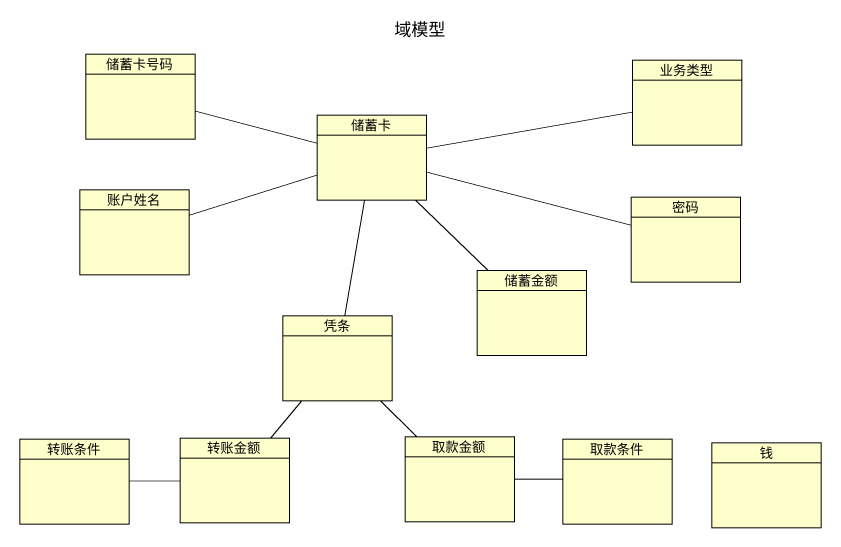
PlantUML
@startuml
title 域模型
hide circle
hide empty members
class 储蓄卡号码
class 业务类型
class 储蓄卡
class 账户姓名
class 密码
class 储蓄金额
class 凭条
class 转账条件
class 转账金额
class 取款金额
class 取款条件
class 钱
储蓄卡 -left- 储蓄卡号码
储蓄卡 -right- 业务类型
储蓄卡 -left- 账户姓名
储蓄卡 -right- 密码
储蓄卡 -- 储蓄金额
储蓄卡 -- 凭条
凭条 -- 转账金额
凭条 -- 取款金额
转账金额 -left- 转账条件
取款金额 -right- 取款条件
@enduml
